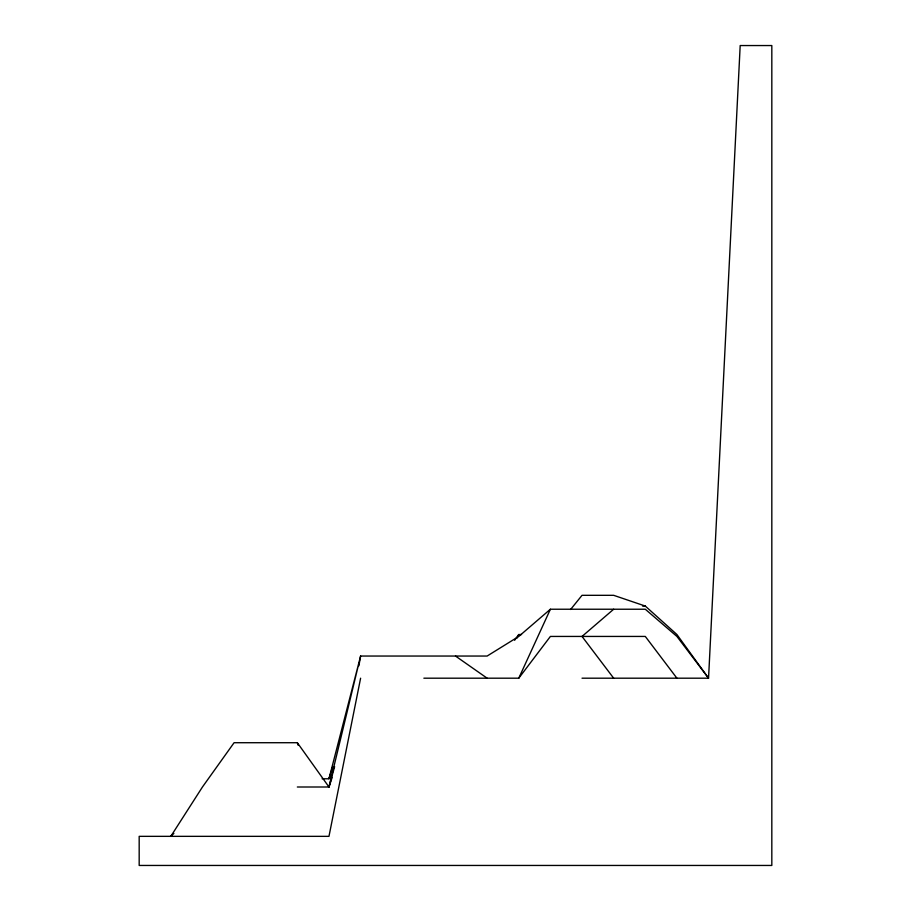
<?xml version="1.0" encoding="UTF-8"?>
<svg xmlns="http://www.w3.org/2000/svg" width="911" height="911" viewBox="0 0 911 911"><rect width="100%" height="100%" fill="white"/><g stroke="black" fill="none" stroke-linecap="round" stroke-linejoin="round"><path stroke-width="1.37" d="M358.888 665.827L360.608 656.045L487.134 656.045L518.769 636.436L550.392 609.231L645.295 609.231L676.919 636.436L708.553 678.194L582.027 678.194M360.608 678.194L328.973 836.344L139.178 836.344L139.178 865.45L771.822 865.45L771.822 45.55L740.188 45.55L708.553 678.194L676.919 634.534L645.295 606.066L613.661 595.316L582.027 595.316L570.605 609.482M297.339 787.002L328.973 787.002L360.608 656.045L328.973 778.78L322.095 778.78M173.876 833.406L170.812 836.344L202.447 787.002L234.081 742.716L297.339 742.716L328.973 787.002L334.622 766.663M332.766 766.709L328.973 778.78L330.169 776.229M328.973 787.002L332.094 777.652M423.866 678.194L518.769 678.194L550.392 609.231M516.822 638.292L518.769 634.534L521.513 634.534M514.601 640.285L518.769 634.534M518.769 678.194L550.392 636.436L645.295 636.436L676.919 678.194M613.661 609.231L582.027 636.436L613.661 678.194M642.54 606.066L645.295 606.066M455.5 656.045L487.134 678.194M297.339 742.716L298.239 745.392"/></g></svg>
